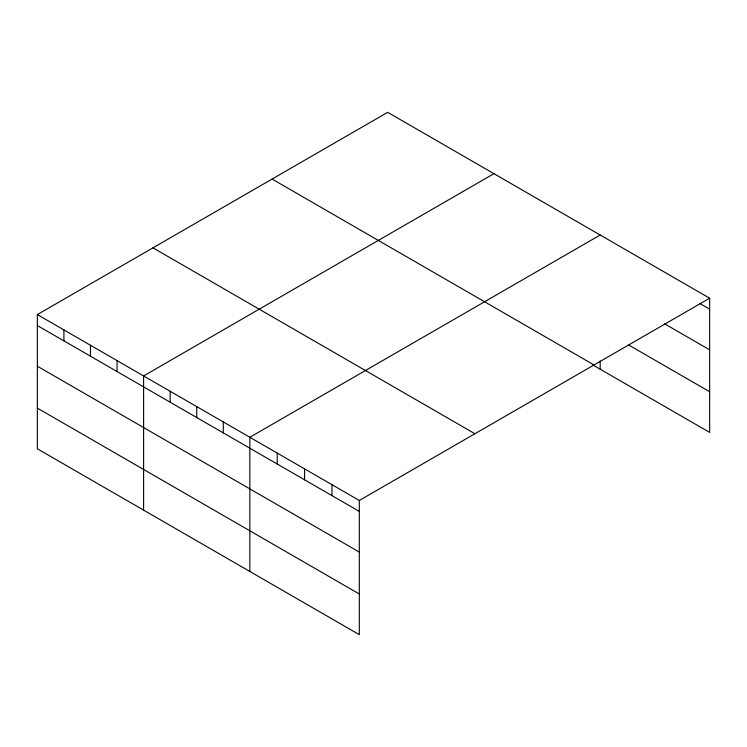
<?xml version="1.0" encoding="UTF-8"?>
<svg xmlns="http://www.w3.org/2000/svg" width="747" height="747" viewBox="0 0 747 747"><rect width="100%" height="100%" fill="white"/><g stroke="black" fill="none" stroke-linecap="round" stroke-linejoin="round"><path stroke-width="1.12" d="M359.316 552.089L359.316 500.481L37.35 314.59L37.35 448.788L359.316 634.67L359.316 552.089L37.35 366.207M592.315 364.657L709.65 432.41L709.65 298.212L387.684 112.33L37.35 314.59M493.935 173.668L143.601 375.937L143.601 510.126M600.177 235.016L249.843 437.275L249.843 571.464M359.316 500.481L709.65 298.212M699.874 303.515L709.65 309.155M664.69 323.871L709.65 349.829M628.526 344.899L709.65 391.736M272.076 179.075L594.042 364.966M152.958 247.845L474.924 433.736M37.35 325.533L359.316 511.415M37.35 408.114L359.316 593.996M600.177 361.072L600.177 369.205M331.948 484.682L331.948 495.616M304.58 468.883L304.58 479.817M277.212 453.074L277.212 464.018M223.288 421.943L223.288 432.887M196.722 406.611L196.722 417.545M170.157 391.269L170.157 402.213M117.036 360.605L117.036 371.539M90.471 345.263L90.471 356.207M63.915 329.931L63.915 340.865"/></g></svg>
